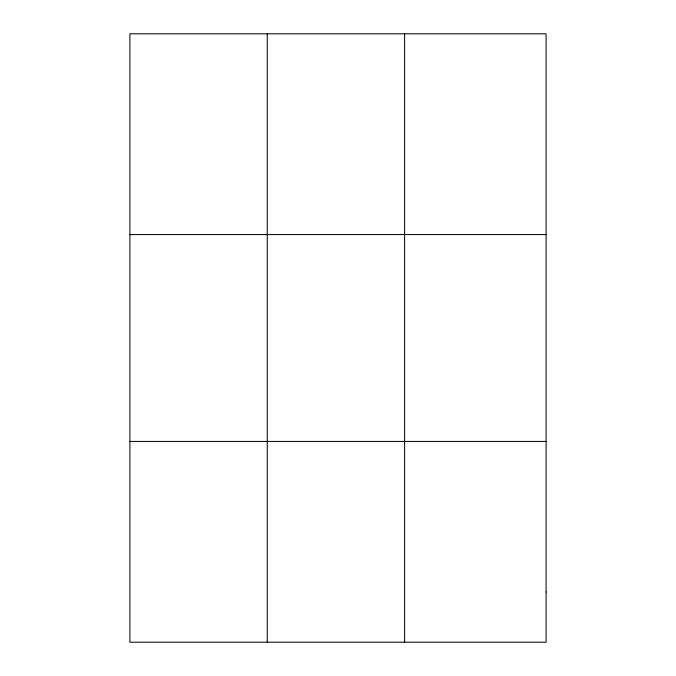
<?xml version="1.0" encoding="UTF-8"?>
<svg xmlns="http://www.w3.org/2000/svg" width="676" height="676" viewBox="0 0 676 676"><rect width="100%" height="100%" fill="white"/><g stroke="black" fill="none" stroke-linecap="round" stroke-linejoin="round"><path stroke-width="1.01" d="M267.248 33.8L267.248 642.2M404.594 33.8L404.594 642.2M129.902 234.572L546.098 234.572M129.902 441.428L546.098 441.428M546.098 592.007L546.098 642.2L129.902 642.2L129.902 33.8L546.098 33.8L546.098 592.007"/></g></svg>
